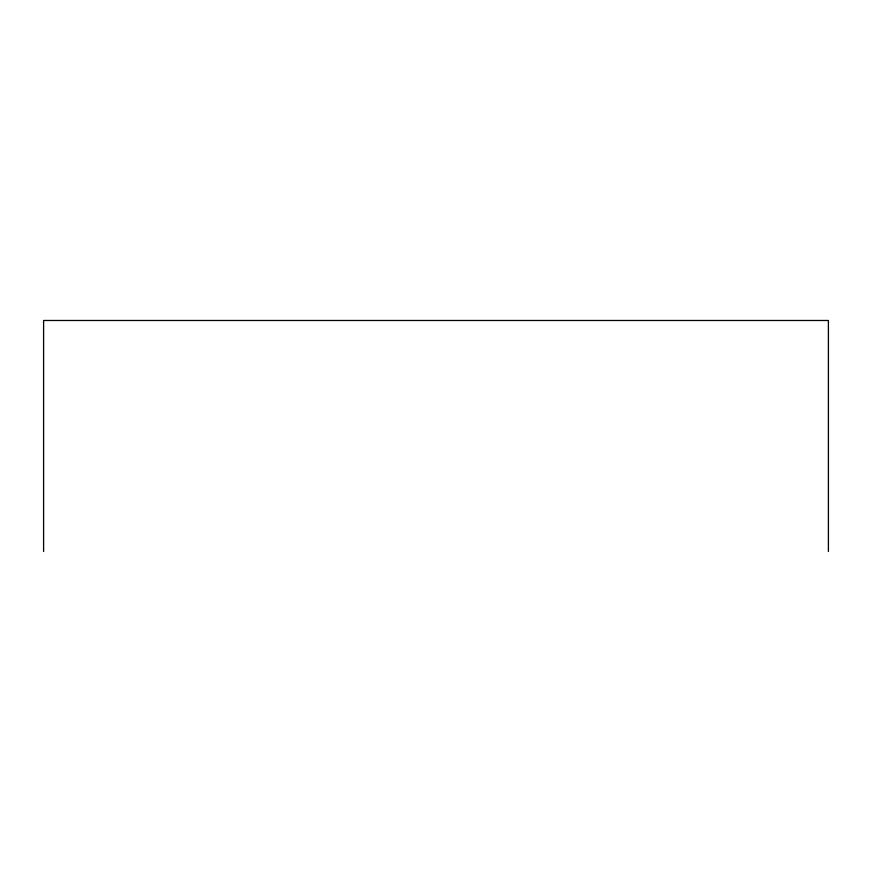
<?xml version="1.0" encoding="UTF-8"?>
<svg xmlns="http://www.w3.org/2000/svg" width="872" height="872" viewBox="0 0 872 872"><rect width="100%" height="100%" fill="white"/><g stroke="black" fill="none" stroke-linecap="round" stroke-linejoin="round"><path stroke-width="1.31" d="M828.4 551.518L828.4 320.482L43.6 320.482L43.6 551.518"/></g></svg>
